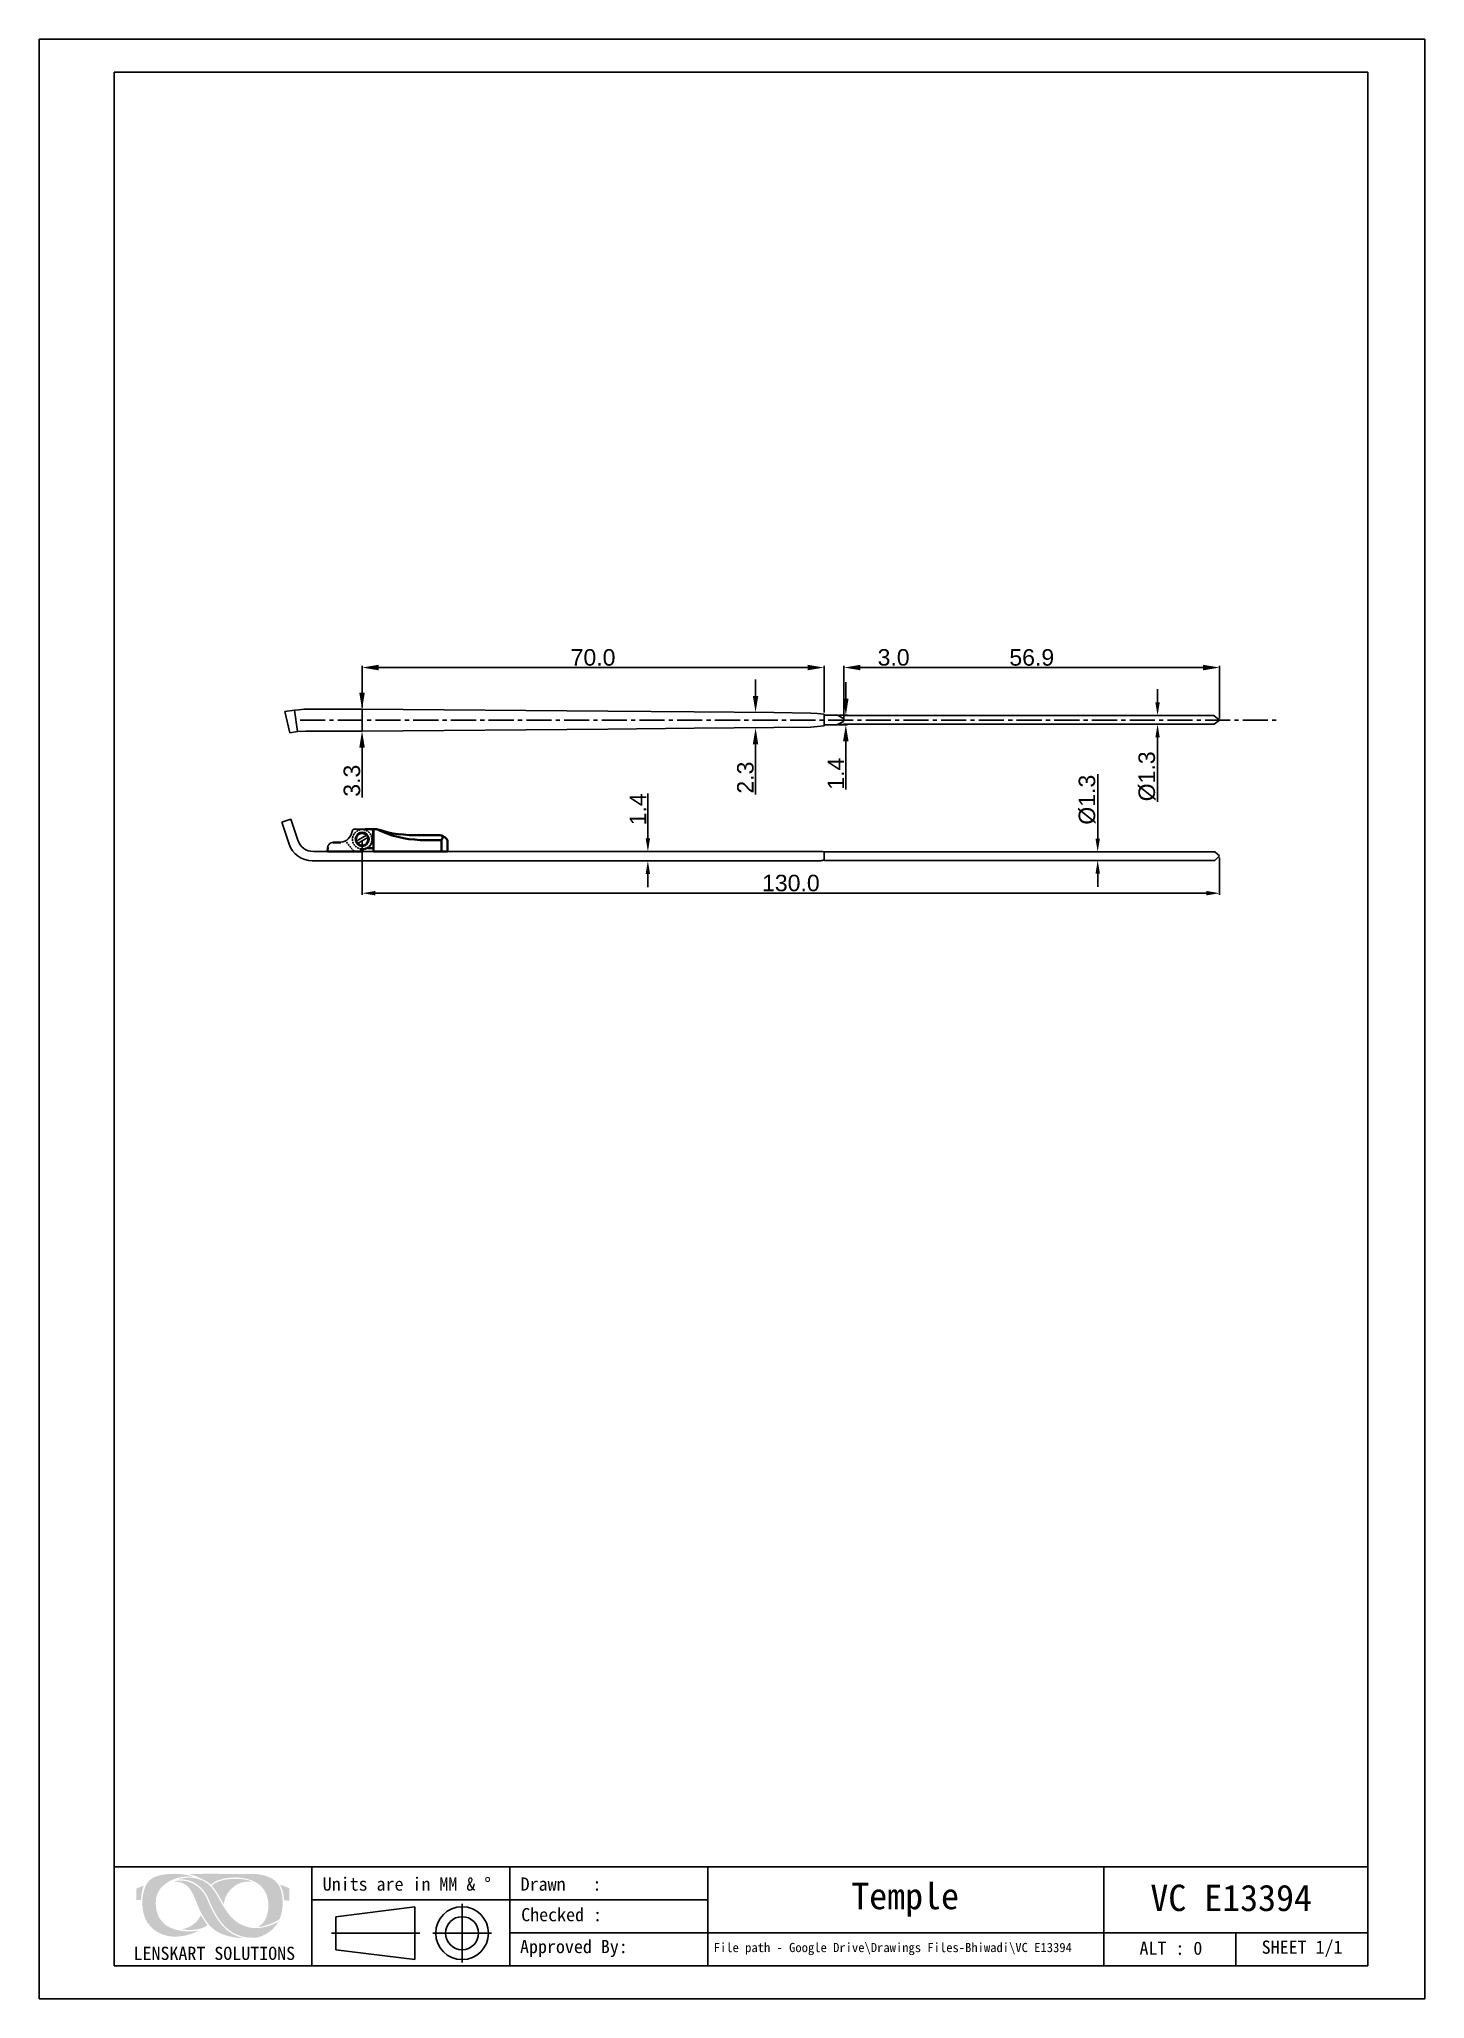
# Model space of a CAD drawing. Header units: millimetres. Extents: x 2894 to 3104, y 1781 to 2078.
import ezdxf

# ---------------------------------------------------------------- set-up
doc = ezdxf.new("R2010")
doc.units = ezdxf.units.MM
doc.linetypes.add('CENTER2', pattern=[28.575, 19.05, -3.175, 3.175, -3.175])
doc.linetypes.add('DASHED', pattern=[19.05, 12.7, -6.35])
for name, color, linetype in [('Center Line', 2, 'CENTER2'), ('Dimension', 3, 'Continuous'), ('PDF_Geometry', 7, 'Continuous'), ('图框-线条', 7, 'Continuous')]:
    doc.layers.add(name, color=color, linetype=linetype)
doc.layers.add('绘图层', color=7, linetype='Continuous', lineweight=15)
doc.styles.get("Standard").update_dxf_attribs({"font": 'arial.ttf'})
doc.styles.add('宋体', font='SimSun.ttf')
doc.dimstyles.new('Standard$0', dxfattribs={"dimtxt": 2.3, "dimasz": 2, "dimexe": 1, "dimexo": 1, "dimgap": 1, "dimtad": 1, "dimdec": 1, "dimzin": 0, "dimdsep": 46, "dimtxsty": 'Standard', "dimcen": 0, "dimclrd": 4, "dimclre": 4, "dimclrt": 4, "dimadec": 1, "dimazin": 0, "dimtfac": 1, "dimtdec": 1, "dimtofl": 0, "dimtmove": 0, "dimatfit": 0, "dimfxl": 1, "dimtfillclr": 256, "dimtolj": 1, "dimtzin": 0, "dimlwd": -1, "dimlwe": -1, "dimarcsym": 1})

# ---------------------------------------------------------------- blocks, each defined once
blk = doc.blocks.new('ERGERGR')
blk.add_line((1720.18, 1754.31), (1720.18, 1756.74))
at = {"linetype": 'DASHED', "ltscale": 0.02}
blk.add_line((1716.82, 1754.19), (1718.4, 1752.87), dxfattribs=at)
blk.add_circle((1718.64, 1755.43), 1.47, dxfattribs=at)
for centre, radius, start, end in [((1718.75, 1755.31), 1.71, 110.7783, 167.6945), ((1718.66, 1755.4), 1.6, 97.8412, 108.8329), ((1719.82, 1756.72), 0.36, 3.0144, 93.7167), ((1720.12, 1751.96), 1.95, 98.2267, 173.224), ((1719.79, 1754.28), 0.394, 277.7506, 3.5364), ((1717.35, 1750.99), 0.792, 271.7842, 4.2415)]:
    blk.add_arc(centre, radius, start, end)
at = {"layer": 'PDF_Geometry', "lineweight": 35}
blk.add_line((1719.8, 1757.08), (1718.44, 1756.98), dxfattribs=at)
for points in [[(1716.78, 1757.12), (1716.78, 1768.34)], [(1719.29, 1766.89), (1719.25, 1767.19), (1719.2, 1767.44), (1719.08, 1767.7), (1718.95, 1767.95), (1718.74, 1768.17), (1718.52, 1768.34), (1716.78, 1768.34)], [(1716.78, 1767.44), (1718.52, 1767.44), (1719.08, 1767.7)], [(1718.52, 1764.21), (1718.52, 1767.44)], [(1718.52, 1764.21), (1718.61, 1763.36), (1718.65, 1762.52), (1718.82, 1761.67), (1718.99, 1760.82), (1719.2, 1759.97), (1719.5, 1759.16), (1719.84, 1758.39), (1720.18, 1757.59)], [(1719.29, 1762.56), (1719.29, 1766.89)], [(1719.29, 1762.56), (1719.35, 1761.71), (1719.42, 1760.86), (1719.54, 1760.05), (1719.71, 1759.2), (1719.97, 1758.39), (1720.18, 1757.59)], [(1720.18, 1755.89), (1720.18, 1757.12), (1716.78, 1757.12)], [(1717.08, 1755.68), (1717.08, 1755.29), (1716.78, 1755.29), (1716.79, 1750.19), (1717.38, 1750.2)], [(1717.29, 1756.27), (1717.29, 1757.12)], [(1720.01, 1757.12), (1719.42, 1757.12)], [(1719.8, 1757.12), (1720.18, 1757.12), (1720.18, 1757.59)], [(1718.14, 1751.04), (1718.18, 1752.19)]]:
    blk.add_lwpolyline(points, dxfattribs=at)
at = {"layer": 'PDF_Geometry', "lineweight": 9}
for points in [[(1717.29, 1755.89), (1717.29, 1756.27)], [(1720.18, 1755.12), (1720.18, 1755.42)], [(1718.82, 1753.98), (1718.86, 1753.98), (1719.12, 1754.02)]]:
    blk.add_lwpolyline(points, dxfattribs=at)
at = {"layer": 'PDF_Geometry', "lineweight": 25}
for points in [[(1718.01, 1754.74), (1718.91, 1756.27, 0.817277), (1718.06, 1754.78)], [(1718.35, 1754.53), (1719.25, 1756.06, -0.817277), (1718.4, 1754.57)]]:
    blk.add_lwpolyline(points, format="xyb", dxfattribs=at)
at = {"layer": 'PDF_Geometry', "lineweight": 40}
blk.add_lwpolyline([(1718.61, 1756.4), (1718.65, 1756.4)], dxfattribs=at)
blk.add_circle((1718.64, 1755.43), 0.99, dxfattribs=at)
blk = doc.blocks.new('*D12')
at = {"layer": 'Defpoints', "color": 0, "transparency": 16777216}
for p in [(2943.01, 1956.98), (3072.97, 1954.45), (3072.97, 1948.81)]:
    blk.add_point(p, dxfattribs=at)
at = {"layer": 'Dimension', "color": 3, "transparency": 16777216}
for p, q in [((2943.01, 1956.73), (2943.01, 1948.56)), ((3072.97, 1954.2), (3072.97, 1948.56)), ((2945.01, 1948.81), (3070.97, 1948.81))]:
    blk.add_line(p, q, dxfattribs=at)
for points in [[(2945.01, 1949.15), (2945.01, 1948.48), (2943.01, 1948.81)], [(3070.97, 1949.15), (3070.97, 1948.48), (3072.97, 1948.81)]]:
    blk.add_solid(points, dxfattribs=at)
at = {"layer": 'Dimension', "transparency": 16777216, "insert": (3007.99, 1950.34), "char_height": 2.5, "attachment_point": 5}
blk.add_mtext('\\A1;130.0', dxfattribs=at)
blk = doc.blocks.new('*D15')
at = {"layer": 'Defpoints', "color": 0, "transparency": 16777216}
for p in [(2943, 1976.71), (2943, 1973.38), (2943.03, 1973.38)]:
    blk.add_point(p, dxfattribs=at)
at = {"layer": 'Dimension', "color": 3, "transparency": 16777216}
for p, q in [((2943, 1979.21), (2943, 1981.71)), ((2942.78, 1973.38), (2942.75, 1973.38)), ((2943, 1970.88), (2943, 1963.33))]:
    blk.add_line(p, q, dxfattribs=at)
for points in [[(2942.58, 1979.21), (2943.42, 1979.21), (2943, 1976.71)], [(2942.58, 1970.88), (2943.42, 1970.88), (2943, 1973.38)]]:
    blk.add_solid(points, dxfattribs=at)
at = {"layer": 'Dimension', "transparency": 16777216, "insert": (2941.47, 1965.86), "char_height": 2.5, "attachment_point": 5, "rotation": 90}
blk.add_mtext('\\A1;3.3', dxfattribs=at)
blk = doc.blocks.new('*D16')
at = {"layer": 'Defpoints', "color": 0, "transparency": 16777216}
for p in [(3002.62, 1976.22), (3002.64, 1973.88), (3002.64, 1973.88)]:
    blk.add_point(p, dxfattribs=at)
at = {"layer": 'Dimension', "color": 3, "transparency": 16777216}
for p, q in [((3002.64, 1978.72), (3002.64, 1981.22)), ((3002.87, 1976.22), (3002.89, 1976.22)), ((3002.64, 1971.38), (3002.64, 1963.79))]:
    blk.add_line(p, q, dxfattribs=at)
for points in [[(3002.22, 1978.72), (3003.05, 1978.72), (3002.64, 1976.22)], [(3002.22, 1971.38), (3003.05, 1971.38), (3002.64, 1973.88)]]:
    blk.add_solid(points, dxfattribs=at)
at = {"layer": 'Dimension', "transparency": 16777216, "insert": (3001.11, 1966.33), "char_height": 2.5, "attachment_point": 5, "rotation": 90}
blk.add_mtext('\\A1;2.3', dxfattribs=at)
blk = doc.blocks.new('*D13')
at = {"layer": 'Defpoints', "color": 0, "transparency": 16777216}
for p in [(3015.06, 1975.77), (3014.98, 1974.33), (3016.32, 1974.33)]:
    blk.add_point(p, dxfattribs=at)
at = {"layer": 'Dimension', "color": 3, "transparency": 16777216}
for p, q in [((3016.32, 1978.27), (3016.32, 1980.77)), ((3015.31, 1975.77), (3016.57, 1975.77)), ((3015.23, 1974.33), (3016.57, 1974.33)), ((3016.32, 1971.83), (3016.32, 1964.52))]:
    blk.add_line(p, q, dxfattribs=at)
for points in [[(3015.9, 1978.27), (3016.73, 1978.27), (3016.32, 1975.77)], [(3015.9, 1971.83), (3016.73, 1971.83), (3016.32, 1974.33)]]:
    blk.add_solid(points, dxfattribs=at)
at = {"layer": 'Dimension', "transparency": 16777216, "insert": (3014.81, 1966.92), "char_height": 2.5, "attachment_point": 5, "rotation": 90}
blk.add_mtext('\\A1;1.4', dxfattribs=at)
blk = doc.blocks.new('*D17')
at = {"layer": 'Defpoints', "color": 0, "transparency": 16777216}
for p in [(3063.18, 1975.73), (3063.56, 1974.41), (3063.56, 1974.41)]:
    blk.add_point(p, dxfattribs=at)
at = {"layer": 'Dimension', "color": 3, "transparency": 16777216}
for p, q in [((3063.56, 1977.73), (3063.56, 1979.73)), ((3063.43, 1975.73), (3063.81, 1975.73)), ((3063.56, 1972.41), (3063.56, 1962.64))]:
    blk.add_line(p, q, dxfattribs=at)
for points in [[(3063.23, 1977.73), (3063.9, 1977.73), (3063.56, 1975.73)], [(3063.23, 1972.41), (3063.9, 1972.41), (3063.56, 1974.41)]]:
    blk.add_solid(points, dxfattribs=at)
at = {"layer": 'Dimension', "transparency": 16777216, "insert": (3061.97, 1966.52), "char_height": 2.5, "attachment_point": 5, "rotation": 90}
blk.add_mtext('\\A1;%%c1.3', dxfattribs=at)
blk = doc.blocks.new('*D18')
at = {"layer": 'Defpoints', "color": 0, "transparency": 16777216}
for p in [(3054.83, 1955.09), (3054.49, 1953.79), (3054.83, 1953.79)]:
    blk.add_point(p, dxfattribs=at)
at = {"layer": 'Dimension', "color": 3, "transparency": 16777216}
for p, q in [((3054.49, 1957.09), (3054.49, 1966.87)), ((3054.58, 1955.09), (3054.24, 1955.09)), ((3054.58, 1953.79), (3054.24, 1953.79)), ((3054.49, 1951.79), (3054.49, 1949.79))]:
    blk.add_line(p, q, dxfattribs=at)
for points in [[(3054.16, 1957.09), (3054.83, 1957.09), (3054.49, 1955.09)], [(3054.16, 1951.79), (3054.83, 1951.79), (3054.49, 1953.79)]]:
    blk.add_solid(points, dxfattribs=at)
at = {"layer": 'Dimension', "transparency": 16777216, "insert": (3052.9, 1962.98), "char_height": 2.5, "attachment_point": 5, "rotation": 90}
blk.add_mtext('\\A1;%%c1.3', dxfattribs=at)
blk = doc.blocks.new('*D19')
at = {"layer": 'Defpoints', "color": 0, "transparency": 16777216}
for p in [(2986.32, 1955.12), (2986.32, 1953.72), (2986.32, 1953.72)]:
    blk.add_point(p, dxfattribs=at)
at = {"layer": 'Dimension', "color": 3, "transparency": 16777216}
for p, q in [((2986.32, 1957.12), (2986.32, 1963.93)), ((2986.32, 1951.72), (2986.32, 1949.72))]:
    blk.add_line(p, q, dxfattribs=at)
for points in [[(2985.98, 1957.12), (2986.65, 1957.12), (2986.32, 1955.12)], [(2985.98, 1951.72), (2986.65, 1951.72), (2986.32, 1953.72)]]:
    blk.add_solid(points, dxfattribs=at)
at = {"layer": 'Dimension', "transparency": 16777216, "insert": (2984.81, 1961.52), "char_height": 2.5, "attachment_point": 5, "rotation": 90}
blk.add_mtext('\\A1;1.4', dxfattribs=at)
blk = doc.blocks.new('*D20')
at = {"layer": 'Defpoints', "color": 0, "transparency": 16777216}
for p in [(3013.02, 1983.01), (2943, 1976.71), (3013.02, 1975.94)]:
    blk.add_point(p, dxfattribs=at)
at = {"layer": 'Dimension', "color": 3, "transparency": 16777216}
for p, q in [((2943, 1976.96), (2943, 1983.26)), ((2945.5, 1983.01), (3010.52, 1983.01)), ((3013.02, 1976.19), (3013.02, 1983.26))]:
    blk.add_line(p, q, dxfattribs=at)
for points in [[(2945.5, 1983.43), (2945.5, 1982.59), (2943, 1983.01)], [(3010.52, 1983.43), (3010.52, 1982.59), (3013.02, 1983.01)]]:
    blk.add_solid(points, dxfattribs=at)
at = {"layer": 'Dimension', "transparency": 16777216, "insert": (2978.01, 1984.53), "char_height": 2.5, "attachment_point": 5}
blk.add_mtext('\\A1;70.0', dxfattribs=at)
blk = doc.blocks.new('*D21')
at = {"layer": 'Defpoints', "color": 0, "transparency": 16777216}
for p in [(3072.97, 1983.01), (3016.04, 1975.05), (3072.97, 1975.05)]:
    blk.add_point(p, dxfattribs=at)
at = {"layer": 'Dimension', "color": 3, "transparency": 16777216}
for p, q in [((3016.04, 1975.3), (3016.04, 1983.26)), ((3018.54, 1983.01), (3070.47, 1983.01)), ((3072.97, 1975.3), (3072.97, 1983.26))]:
    blk.add_line(p, q, dxfattribs=at)
for points in [[(3018.54, 1983.43), (3018.54, 1982.59), (3016.04, 1983.01)], [(3070.47, 1983.43), (3070.47, 1982.59), (3072.97, 1983.01)]]:
    blk.add_solid(points, dxfattribs=at)
at = {"layer": 'Dimension', "transparency": 16777216, "insert": (3044.5, 1984.53), "char_height": 2.5, "attachment_point": 5}
blk.add_mtext('\\A1;56.9', dxfattribs=at)
blk = doc.blocks.new('*D14')
at = {"layer": 'Defpoints', "color": 0, "transparency": 16777216}
for p in [(3016.04, 1983.01), (3013.02, 1975.94), (3016.04, 1975.05)]:
    blk.add_point(p, dxfattribs=at)
at = {"layer": 'Dimension', "color": 3, "transparency": 16777216}
for p, q in [((3010.52, 1983.01), (3008.02, 1983.01)), ((3013.02, 1976.19), (3013.02, 1983.26)), ((3016.04, 1975.3), (3016.04, 1983.26)), ((3018.54, 1983.01), (3026.08, 1983.01))]:
    blk.add_line(p, q, dxfattribs=at)
for points in [[(3010.52, 1983.43), (3010.52, 1982.59), (3013.02, 1983.01)], [(3018.54, 1983.43), (3018.54, 1982.59), (3016.04, 1983.01)]]:
    blk.add_solid(points, dxfattribs=at)
at = {"layer": 'Dimension', "transparency": 16777216, "insert": (3023.56, 1984.54), "char_height": 2.5, "attachment_point": 5}
blk.add_mtext('\\A1;3.0', dxfattribs=at)

msp = doc.modelspace()

# ---------------------------------------------------------------- hatches: boundary and pattern name
at = {"layer": '图框-线条', "lineweight": 0, "ltscale": 0.1}
h = msp.add_hatch(color=252, dxfattribs=at)
edge = h.paths.add_edge_path()
edge.add_spline(control_points=[(2908.77, 1797.94), (2908.77, 1797.94), (2908.77, 1796.23), (2908.77, 1796.23), (2908.77, 1796.23), (2908.77, 1796.23), (2909.48, 1796.23), (2909.48, 1796.23), (2909.48, 1796.23), (2909.54, 1796.63), (2909.54, 1796.98), (2909.62, 1797.38), (2909.62, 1797.38), (2909.69, 1797.73), (2909.8, 1798.08), (2909.92, 1798.38), (2909.92, 1798.38), (2909.92, 1798.38), (2908.77, 1797.94), (2908.77, 1797.94)], knot_values=[0, 0, 0, 0, 0.166667, 0.166667, 0.166667, 0.166667, 0.333333, 0.333333, 0.333333, 0.333333, 0.5, 0.5, 0.5, 0.5, 0.666667, 0.666667, 0.666667, 0.666667, 1, 1, 1, 1], degree=3, periodic=0)
edge = h.paths.add_edge_path()
edge.add_spline(control_points=[(2931.17, 1796.15), (2931.17, 1796.15), (2931.98, 1796.14), (2931.98, 1796.14), (2931.98, 1796.14), (2931.98, 1796.14), (2931.98, 1798), (2931.98, 1798), (2931.98, 1798), (2931.98, 1798), (2930.57, 1798.56), (2930.57, 1798.56), (2930.57, 1798.56), (2930.71, 1798.2), (2930.88, 1797.94), (2930.99, 1797.49), (2930.99, 1797.49), (2931.1, 1797.04), (2931.13, 1796.64), (2931.17, 1796.15)], knot_values=[0, 0, 0, 0, 0.166667, 0.166667, 0.166667, 0.166667, 0.333333, 0.333333, 0.333333, 0.333333, 0.5, 0.5, 0.5, 0.5, 0.666667, 0.666667, 0.666667, 0.666667, 1, 1, 1, 1], degree=3, periodic=0)
edge = h.paths.add_edge_path(flags=17)
edge.add_spline(control_points=[(2915.69, 1791.81), (2915.82, 1791.7), (2916.65, 1791.69), (2916.79, 1791.68), (2916.79, 1791.68), (2917.67, 1791.65), (2918.99, 1791.87), (2919.57, 1792.42), (2919.57, 1792.42), (2919.51, 1792.5), (2919.48, 1792.54), (2919.42, 1792.61), (2919.42, 1792.61), (2919.42, 1792.61), (2918.56, 1793.9), (2918.56, 1793.9), (2918.56, 1793.9), (2918.34, 1793.64), (2918.25, 1793.14), (2917.45, 1792.53), (2917.45, 1792.53), (2916.98, 1792.16), (2916.42, 1791.91), (2915.69, 1791.81)], knot_values=[0, 0, 0, 0, 0.142857, 0.142857, 0.142857, 0.142857, 0.285714, 0.285714, 0.285714, 0.285714, 0.428571, 0.428571, 0.428571, 0.428571, 0.571429, 0.571429, 0.571429, 0.571429, 0.714286, 0.714286, 0.714286, 0.714286, 1, 1, 1, 1], degree=3, periodic=0)
edge = h.paths.add_edge_path(flags=17)
edge.add_spline(control_points=[(2920.24, 1798.38), (2920.29, 1798.3), (2920.3, 1798.31), (2920.36, 1798.24), (2920.36, 1798.24), (2921.01, 1797.5), (2921.94, 1795.71), (2922.06, 1795.58), (2922.06, 1795.58), (2922.12, 1797.08), (2923.37, 1798.39), (2924.61, 1798.82), (2924.61, 1798.82), (2925.26, 1799.05), (2925.61, 1799.05), (2926.33, 1798.99), (2926.33, 1798.99), (2926.09, 1799.18), (2925.08, 1799.35), (2924.83, 1799.37), (2924.83, 1799.37), (2923.62, 1799.51), (2921.86, 1799.4), (2920.78, 1798.8), (2920.78, 1798.8), (2920.61, 1798.7), (2920.3, 1798.5), (2920.24, 1798.38)], knot_values=[0, 0, 0, 0, 0.125, 0.125, 0.125, 0.125, 0.25, 0.25, 0.25, 0.25, 0.375, 0.375, 0.375, 0.375, 0.5, 0.5, 0.5, 0.5, 0.625, 0.625, 0.625, 0.625, 0.75, 0.75, 0.75, 0.75, 1, 1, 1, 1], degree=3, periodic=0)
edge = h.paths.add_edge_path()
edge.add_spline(control_points=[(2919.66, 1796.03), (2919.25, 1796.95), (2919.13, 1797.2), (2918.49, 1797.89), (2918.49, 1797.89), (2917.61, 1798.84), (2916.27, 1799.3), (2914.94, 1799.13), (2914.94, 1799.13), (2914.85, 1799.11), (2914.78, 1799.1), (2914.69, 1799.09), (2914.69, 1799.09), (2914.69, 1799.09), (2914.46, 1799.01), (2914.46, 1799.01), (2914.46, 1799.01), (2915.23, 1798.98), (2915.82, 1798.86), (2916.33, 1798.48), (2916.33, 1798.48), (2916.84, 1798.1), (2917.03, 1797.8), (2917.36, 1797.13), (2917.36, 1797.13), (2917.89, 1796.05), (2918.24, 1794.84), (2918.84, 1793.84), (2918.84, 1793.84), (2919.47, 1792.77), (2920.08, 1791.99), (2921.14, 1791.37), (2921.14, 1791.37), (2922, 1790.87), (2923.79, 1790.4), (2924.97, 1790.45), (2924.97, 1790.45), (2924.84, 1790.51), (2924.66, 1790.54), (2924.5, 1790.59), (2924.5, 1790.59), (2922.29, 1791.26), (2921.01, 1793.14), (2920.04, 1795.2), (2920.04, 1795.2), (2919.91, 1795.47), (2919.78, 1795.75), (2919.66, 1796.03)], knot_values=[0, 0, 0, 0, 0.076923, 0.076923, 0.076923, 0.076923, 0.153846, 0.153846, 0.153846, 0.153846, 0.230769, 0.230769, 0.230769, 0.230769, 0.307692, 0.307692, 0.307692, 0.307692, 0.384615, 0.384615, 0.384615, 0.384615, 0.461538, 0.461538, 0.461538, 0.461538, 0.538462, 0.538462, 0.538462, 0.538462, 0.615385, 0.615385, 0.615385, 0.615385, 0.692308, 0.692308, 0.692308, 0.692308, 0.769231, 0.769231, 0.769231, 0.769231, 0.846154, 0.846154, 0.846154, 0.846154, 1, 1, 1, 1], degree=3, periodic=0)
edge = h.paths.add_edge_path()
edge.add_spline(control_points=[(2930.28, 1792.88), (2930.25, 1792.88), (2929.43, 1792.49), (2929.26, 1792.43), (2929.26, 1792.43), (2928.91, 1792.29), (2928.49, 1792.16), (2928.1, 1792.09), (2928.1, 1792.09), (2927.12, 1791.9), (2926.41, 1791.9), (2925.48, 1792.17), (2925.48, 1792.17), (2923.89, 1792.64), (2922.97, 1793.75), (2922.22, 1794.9), (2922.22, 1794.9), (2920.9, 1796.96), (2920.37, 1798.95), (2917.82, 1799.49), (2917.82, 1799.49), (2917.39, 1799.58), (2916.88, 1799.62), (2916.42, 1799.58), (2916.42, 1799.58), (2916.12, 1799.56), (2915.4, 1799.49), (2915.18, 1799.36), (2915.18, 1799.36), (2916.3, 1799.38), (2917.18, 1799.16), (2917.98, 1798.59), (2917.98, 1798.59), (2919.63, 1797.41), (2919.68, 1796.17), (2920.54, 1794.62), (2920.54, 1794.62), (2920.96, 1793.88), (2921.26, 1793.31), (2921.83, 1792.64), (2921.83, 1792.64), (2923.02, 1791.25), (2924.28, 1790.63), (2926.22, 1790.49), (2926.22, 1790.49), (2927.16, 1790.42), (2928.1, 1790.83), (2928.72, 1791.23), (2928.72, 1791.23), (2929.15, 1791.49), (2929.49, 1791.83), (2929.81, 1792.2), (2929.81, 1792.2), (2929.97, 1792.39), (2930.15, 1792.68), (2930.28, 1792.88)], knot_values=[0, 0, 0, 0, 0.066667, 0.066667, 0.066667, 0.066667, 0.133333, 0.133333, 0.133333, 0.133333, 0.2, 0.2, 0.2, 0.2, 0.266667, 0.266667, 0.266667, 0.266667, 0.333333, 0.333333, 0.333333, 0.333333, 0.4, 0.4, 0.4, 0.4, 0.466667, 0.466667, 0.466667, 0.466667, 0.533333, 0.533333, 0.533333, 0.533333, 0.6, 0.6, 0.6, 0.6, 0.666667, 0.666667, 0.666667, 0.666667, 0.733333, 0.733333, 0.733333, 0.733333, 0.8, 0.8, 0.8, 0.8, 0.866667, 0.866667, 0.866667, 0.866667, 1, 1, 1, 1], degree=3, periodic=0)
edge = h.paths.add_edge_path()
edge.add_spline(control_points=[(2920.09, 1798.54), (2920.65, 1798.98), (2920.81, 1799.12), (2921.63, 1799.35), (2921.63, 1799.35), (2923.5, 1799.87), (2925.91, 1799.73), (2927.38, 1798.58), (2927.38, 1798.58), (2928.18, 1797.95), (2928.84, 1796.85), (2928.8, 1795.3), (2928.8, 1795.3), (2928.77, 1794.16), (2928.49, 1793.05), (2927.58, 1792.39), (2927.58, 1792.39), (2927.52, 1792.35), (2927.28, 1792.19), (2927.22, 1792.17), (2927.22, 1792.17), (2928.11, 1792.12), (2929.5, 1792.72), (2930.24, 1793.14), (2930.24, 1793.14), (2930.51, 1793.3), (2930.49, 1793.27), (2930.6, 1793.59), (2930.6, 1793.59), (2931.07, 1794.85), (2931.09, 1796.6), (2930.66, 1797.83), (2930.66, 1797.83), (2930.47, 1798.39), (2930.25, 1798.69), (2929.88, 1799.06), (2929.88, 1799.06), (2929.12, 1799.82), (2927.61, 1800.17), (2926.52, 1800.17), (2926.52, 1800.17), (2923.3, 1800.17), (2919.99, 1800.21), (2916.78, 1800.17), (2916.78, 1800.17), (2917.02, 1800.07), (2917.43, 1799.97), (2917.7, 1799.88), (2917.7, 1799.88), (2917.97, 1799.78), (2919.15, 1799.22), (2919.38, 1799.08), (2919.38, 1799.08), (2919.7, 1798.89), (2920.03, 1798.58), (2920.09, 1798.54)], knot_values=[0, 0, 0, 0, 0.066667, 0.066667, 0.066667, 0.066667, 0.133333, 0.133333, 0.133333, 0.133333, 0.2, 0.2, 0.2, 0.2, 0.266667, 0.266667, 0.266667, 0.266667, 0.333333, 0.333333, 0.333333, 0.333333, 0.4, 0.4, 0.4, 0.4, 0.466667, 0.466667, 0.466667, 0.466667, 0.533333, 0.533333, 0.533333, 0.533333, 0.6, 0.6, 0.6, 0.6, 0.666667, 0.666667, 0.666667, 0.666667, 0.733333, 0.733333, 0.733333, 0.733333, 0.8, 0.8, 0.8, 0.8, 0.866667, 0.866667, 0.866667, 0.866667, 1, 1, 1, 1], degree=3, periodic=0)
edge = h.paths.add_edge_path()
edge.add_spline(control_points=[(2918.3, 1791.59), (2918.17, 1791.6), (2917.9, 1791.54), (2917.74, 1791.52), (2917.74, 1791.52), (2915.17, 1791.28), (2912.13, 1791.96), (2911.77, 1795.1), (2911.77, 1795.1), (2911.59, 1796.57), (2912.05, 1797.9), (2913.23, 1798.7), (2913.23, 1798.7), (2914.4, 1799.51), (2915.58, 1799.83), (2917.31, 1799.78), (2917.31, 1799.78), (2917.31, 1799.78), (2916.61, 1799.97), (2916.61, 1799.97), (2916.61, 1799.97), (2915.08, 1800.3), (2912.79, 1800.31), (2911.45, 1799.64), (2911.45, 1799.64), (2910.68, 1799.26), (2910.26, 1798.69), (2909.97, 1797.74), (2909.97, 1797.74), (2909.47, 1796.12), (2909.61, 1793.62), (2910.83, 1792.34), (2910.83, 1792.34), (2910.99, 1792.18), (2911.06, 1792.07), (2911.24, 1791.92), (2911.24, 1791.92), (2911.43, 1791.77), (2911.47, 1791.71), (2911.71, 1791.54), (2911.71, 1791.54), (2913.29, 1790.43), (2915.34, 1790.49), (2917.14, 1791.09), (2917.14, 1791.09), (2917.35, 1791.16), (2917.56, 1791.25), (2917.75, 1791.33), (2917.75, 1791.33), (2917.87, 1791.38), (2918.24, 1791.58), (2918.3, 1791.59)], knot_values=[0, 0, 0, 0, 0.071429, 0.071429, 0.071429, 0.071429, 0.142857, 0.142857, 0.142857, 0.142857, 0.214286, 0.214286, 0.214286, 0.214286, 0.285714, 0.285714, 0.285714, 0.285714, 0.357143, 0.357143, 0.357143, 0.357143, 0.428571, 0.428571, 0.428571, 0.428571, 0.5, 0.5, 0.5, 0.5, 0.571429, 0.571429, 0.571429, 0.571429, 0.642857, 0.642857, 0.642857, 0.642857, 0.714286, 0.714286, 0.714286, 0.714286, 0.785714, 0.785714, 0.785714, 0.785714, 0.857143, 0.857143, 0.857143, 0.857143, 1, 1, 1, 1], degree=3, periodic=0)

# ---------------------------------------------------------------- linework, layer by layer
for p, q in [((3095.41, 2073.24), (2905.41, 2073.24)), ((2905.41, 2073.24), (2905.41, 1786.24)), ((3095.41, 1786.24), (3095.41, 2073.24)), ((2931.32, 1976.36), (2932.04, 1973.13)), ((3072.97, 1975.05), (3072.11, 1975.73)), ((3072.97, 1975.05), (3072.16, 1974.41)), ((3012.54, 1955.12), (2943.03, 1955.12)), ((2943.03, 1955.12), (2943.03, 1953.72)), ((3013.03, 1955.09), (3072.23, 1955.09)), ((3013.03, 1955.09), (3013.03, 1953.79)), ((3072.97, 1954.45), (3072.23, 1955.09)), ((3072.97, 1954.45), (3072.23, 1953.79)), ((2943.03, 1953.72), (3012.54, 1953.72)), ((3013.03, 1953.79), (3072.23, 1953.79)), ((2905.41, 1801.24), (3095.41, 1801.24)), ((2935.41, 1801.24), (2935.41, 1786.24)), ((2965.41, 1801.24), (2965.41, 1786.24)), ((2995.41, 1801.24), (2995.41, 1786.24)), ((3055.41, 1786.24), (3055.41, 1801.24)), ((2935.41, 1796.24), (2995.41, 1796.24)), ((2939.01, 1793.69), (2951.01, 1795.19)), ((2951.01, 1795.19), (2951.01, 1787.19)), ((2958.16, 1786.74), (2958.16, 1795.63)), ((2938.35, 1791.19), (2951.74, 1791.19)), ((2939.01, 1793.69), (2939.01, 1788.69)), ((2953.72, 1791.19), (2962.6, 1791.19)), ((2965.41, 1791.24), (3095.41, 1791.24)), ((3075.41, 1786.24), (3075.41, 1791.24)), ((2939.01, 1788.69), (2951.01, 1787.19)), ((2905.41, 1786.24), (3095.41, 1786.24))]:
    msp.add_line(p, q)
msp.add_lwpolyline([(2894.07, 1781.24), (3104.07, 1781.24), (3104.07, 2078.24), (2894.07, 2078.24)], close=True)
for points in [[(3013.02, 1975.77), (3015.06, 1975.77), (3016.04, 1975.73)], [(3015.87, 1974.79), (3015.95, 1974.84), (3015.95, 1974.88), (3016, 1974.92), (3016.04, 1974.96), (3016.04, 1975.01), (3016.04, 1975.05), (3016.04, 1975.13), (3016.04, 1975.18), (3016, 1975.22), (3015.95, 1975.26), (3015.95, 1975.3), (3015.87, 1975.35), (3015.06, 1975.77)], [(3016.04, 1975.73), (3072.11, 1975.73)], [(3013.02, 1974.33), (3015.06, 1974.33), (3016.04, 1974.41)], [(3015.87, 1974.79), (3014.98, 1974.33)], [(3016.04, 1974.41), (3016.04, 1974.41), (3072.16, 1974.41)], [(3072.97, 1954.45), (3072.97, 1954.45)]]:
    msp.add_lwpolyline(points)
for radius in [4, 2.5]:
    msp.add_circle((2958.16, 1791.19), radius)
for centre, radius, start, end in [((3012.51, 1951.86), 3.26, 80.8185, 89.367), ((3001.87, 2010.53), 57.8, 280.638, 281.1273)]:
    msp.add_arc(centre, radius, start, end)
at = {"layer": 'Center Line', "lineweight": 25, "ltscale": 0.2}
msp.add_line((2933.61, 1975.05), (3081.84, 1975.05), dxfattribs=at)
at = {"layer": 'PDF_Geometry', "lineweight": 25}
for p, q in [((2932.19, 1960.04), (2930.86, 1959.57)), ((2930.86, 1959.57), (2931.95, 1956.26)), ((2933.25, 1956.85), (2932.19, 1960.04)), ((2943.03, 1955.12), (2935.62, 1955.13)), ((2943.03, 1953.72), (2943.03, 1955.12)), ((2935.46, 1953.72), (2943.03, 1953.72))]:
    msp.add_line(p, q, dxfattribs=at)
for points in [[(2943, 1976.7), (2935.14, 1976.7), (2934.25, 1976.7), (2933.4, 1976.61), (2932.76, 1976.57), (2931.32, 1976.36)], [(2932.04, 1973.13), (2933.23, 1973.3), (2932.76, 1976.57)], [(3013.02, 1975.94), (3012.05, 1976.07), (3011.03, 1976.11), (3005.42, 1976.2), (2993.35, 1976.32), (2980.23, 1976.41), (2943, 1976.71), (2943, 1973.38), (2980.23, 1973.69), (2993.35, 1973.82), (3005.42, 1973.9), (3011.03, 1973.99), (3012.05, 1974.07)], [(3013.02, 1975.94), (3013.02, 1974.16), (3012.05, 1974.07)], [(2943, 1973.38), (2935.31, 1973.38), (2934.42, 1973.38), (2933.23, 1973.3)]]:
    msp.add_lwpolyline(points, dxfattribs=at)
for centre, radius, start, end in [((2935.46, 1957.42), 3.7, 198.2886, 270), ((2935.62, 1957.63), 2.5, 198.2887, 269.9887)]:
    msp.add_arc(centre, radius, start, end, dxfattribs=at)

# ---------------------------------------------------------------- block references
at = {"xscale": -1, "rotation": 270}
msp.add_blockref('ERGERGR', (1187.59, 238.34), dxfattribs=at)

# ---------------------------------------------------------------- texts
at = {"layer": '绘图层', "color": 7, "linetype": 'ByBlock', "lineweight": 9, "attachment_point": 5, "style": '宋体'}
for s, insert, char_height, width in [('\\pxql;{\\fNSimSun|b0|i0|c0|p49;Units are in MM & %%D}', (2952.31, 1798.62), 2, 30.5443), ('\\pxql;{\\fNSimSun|b0|i0|c0|p49;Drawn   : }', (2982.31, 1798.62), 2, 30.5443), ('{\\fNSimSun|b0|i0|c0|p49;Temple}', (3025.3, 1796.25), 4, 58.2869), ('{\\fNSimSun|b0|i0|c0|p49;VC E13394}', (3074.72, 1796.51), 4, 58.2869), ('\\pxql;{\\fNSimSun|b0|i0|c0|p49;Checked : }', (2978.57, 1793.98), 2, 22.9015), ('{\\fSimSun|b0|i0|c134|p2;LENSKART SOLUTIONS}', (2920.61, 1788.12), 2, 58.9745), ('\\pxql;{\\fNSimSun|b0|i0|c0|p49;Approved By:}', (2978.39, 1788.87), 2, 22.9015), ('\\pxql;{\\fNSimSun|b0|i0|c0|p49;File path - Google Drive\\\\Drawings Files-Bhiwadi\\\\VC E13394}', (3041.24, 1788.79), 1.4, 89.89), ('{\\fNSimSun|b0|i0|c0|p49;ALT : 0}', (3065.59, 1788.9), 2, 17.2791), ('{\\fNSimSun|b0|i0|c0|p49;SHEET 1/1}', (3085.47, 1788.83), 2, 17.2791)]:
    msp.add_mtext(s, dxfattribs=dict(at, insert=insert, char_height=char_height, width=width))

# ---------------------------------------------------------------- dimensions: what is measured, and where the dimension line sits
at = {"layer": 'Dimension'}
for base, p1, p2, override, picture, middle in [((3013.02, 1983.01), (2943, 1976.71), (3013.02, 1975.94), {"dimtxt": 2.5, "dimasz": 2.5, "dimexe": 0.25, "dimexo": 0.25, "dimgap": 0.25, "dimclrd": 3, "dimclre": 3, "dimclrt": 256, "dimadec": 2, "dimtdec": 2, "dimatfit": 3}, '*D20', (2978.01, 1984.53)), ((3016.04, 1983.01), (3013.02, 1975.94), (3016.04, 1975.05), {"dimtxt": 2.5, "dimasz": 2.5, "dimexe": 0.25, "dimexo": 0.25, "dimgap": 0.25, "dimclrd": 3, "dimclre": 3, "dimclrt": 256, "dimadec": 2, "dimtdec": 2, "dimatfit": 3}, '*D14', (3023.56, 1984.54)), ((3072.97, 1983.01), (3016.04, 1975.05), (3072.97, 1975.05), {"dimtxt": 2.5, "dimasz": 2.5, "dimexe": 0.25, "dimexo": 0.25, "dimgap": 0.25, "dimclrd": 3, "dimclre": 3, "dimclrt": 256, "dimadec": 2, "dimtdec": 2, "dimatfit": 3}, '*D21', (3044.5, 1984.53)), ((3072.97, 1948.81), (2943.01, 1956.98), (3072.97, 1954.45), {"dimtxt": 2.5, "dimexe": 0.25, "dimexo": 0.25, "dimgap": 0.25, "dimclrd": 3, "dimclre": 3, "dimclrt": 256, "dimadec": 2, "dimtdec": 2, "dimatfit": 3}, '*D12', (3007.99, 1950.34))]:
    dim = msp.add_linear_dim(base=base, p1=p1, p2=p2, dimstyle='Standard$0', override=override, dxfattribs=at)
    dim.commit()
    dim.dimension.update_dxf_attribs({"geometry": picture, "text_midpoint": middle})
for base, p1, p2, override, picture, middle in [((2943, 1973.38), (2943, 1976.71), (2943.03, 1973.38), {"dimtxt": 2.5, "dimasz": 2.5, "dimexe": 0.25, "dimexo": 0.25, "dimgap": 0.25, "dimclrd": 3, "dimclre": 3, "dimclrt": 256, "dimadec": 2, "dimtdec": 2, "dimatfit": 3}, '*D15', (2941.47, 1965.86)), ((3002.64, 1973.88), (3002.62, 1976.22), (3002.64, 1973.88), {"dimtxt": 2.5, "dimasz": 2.5, "dimexe": 0.25, "dimexo": 0.25, "dimgap": 0.25, "dimclrd": 3, "dimclre": 3, "dimclrt": 256, "dimadec": 2, "dimtdec": 2, "dimatfit": 3}, '*D16', (3001.11, 1966.33)), ((3016.32, 1974.33), (3015.06, 1975.77), (3014.98, 1974.33), {"dimtxt": 2.5, "dimasz": 2.5, "dimexe": 0.25, "dimexo": 0.25, "dimgap": 0.25, "dimclrd": 3, "dimclre": 3, "dimclrt": 256, "dimadec": 2, "dimtdec": 2, "dimatfit": 3}, '*D13', (3014.81, 1966.92)), ((3063.56, 1974.41), (3063.18, 1975.73), (3063.56, 1974.41), {"dimtxt": 2.5, "dimexe": 0.25, "dimexo": 0.25, "dimgap": 0.25, "dimpost": '%%c<>', "dimclrd": 3, "dimclre": 3, "dimclrt": 256, "dimadec": 2, "dimtdec": 2, "dimatfit": 3}, '*D17', (3061.97, 1966.52))]:
    dim = msp.add_linear_dim(base=base, p1=p1, p2=p2, angle=90, dimstyle='Standard$0', override=override, dxfattribs=at)
    dim.commit()
    dim.dimension.update_dxf_attribs({"geometry": picture, "text_midpoint": middle})
for base, p1, p2, override, picture, middle in [((3054.49, 1953.79), (3054.83, 1955.09), (3054.83, 1953.79), {"dimtxt": 2.5, "dimexe": 0.25, "dimexo": 0.25, "dimgap": 0.25, "dimpost": '%%c<>', "dimclrd": 3, "dimclre": 3, "dimclrt": 256, "dimadec": 2, "dimtdec": 2, "dimatfit": 3}, '*D18', (3054.49, 1962.98)), ((2986.32, 1953.72), (2986.32, 1955.12), (2986.32, 1953.72), {"dimtxt": 2.5, "dimexe": 0.25, "dimexo": 0.25, "dimgap": 0.25, "dimclrd": 3, "dimclre": 3, "dimclrt": 256, "dimadec": 2, "dimtdec": 2, "dimatfit": 3}, '*D19', (2986.32, 1961.52))]:
    dim = msp.add_linear_dim(base=base, p1=p1, p2=p2, angle=90, dimstyle='Standard$0', override=override, dxfattribs=at)
    dim.commit()
    dim.dimension.update_dxf_attribs({"geometry": picture, "text_midpoint": middle, "dimtype": 160})

doc.saveas('drawing.dxf')
